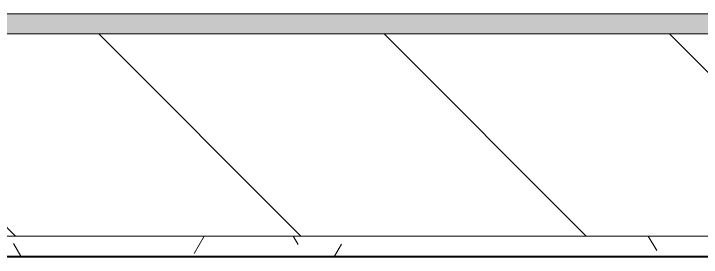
# Model space of a CAD drawing. Header units: millimetres. Extents: x -1178 to 415037, y -3506 to 42334.
# Drawn here: x 81351 to 82032, y 13379 to 13620 of the extents above; entities that cross this region are included whole.
import ezdxf

# ---------------------------------------------------------------- set-up
doc = ezdxf.new("R2010")
doc.units = ezdxf.units.MM
for name, color, linetype, lineweight in [('A-FLOR', 7, 'Continuous', 9), ('A-WALL', 7, 'Continuous', 5), ('I-WALL', 7, 'Continuous', 5)]:
    doc.layers.add(name, color=color, linetype=linetype, lineweight=lineweight)
doc.layers.add('A-WALL-1', color=9, linetype='Continuous', lineweight=5, true_color=0x808080)
doc.layers.add('A-WALL-FNSH-1', color=9, linetype='Continuous', lineweight=5, true_color=0x808080)
pattern_1 = [(0, (0, 0), (243.84, 60.96), [20.117, -162.763, 20.117, -162.763, -975.36]), (0, (0, 0), (243.84, 60.96), [-365.76, 20.117, -345.643, 20.117, -162.763, -426.72]), (0, (0, 0), (243.84, 60.96), [-914.4, 20.117, -101.803, 20.117, -284.683]), (120, (91.44, 30.48), (-174.71291, 180.691634), [20.117, -162.763, 20.117, -162.763, -975.36]), (120, (91.44, 30.48), (-174.71291, 180.691634), [-365.76, 20.117, -345.643, 20.117, -162.763, -426.72]), (120, (91.44, 30.48), (-174.71291, 180.691634), [-914.4, 20.117, -101.803, 20.117, -284.683]), (240, (121.92, 152.4), (-69.12709, -241.651634), [20.117, -162.763, 20.117, -162.763, -975.36]), (240, (121.92, 152.4), (-69.12709, -241.651634), [-365.76, 20.117, -345.643, 20.117, -162.763, -426.72]), (240, (121.92, 152.4), (-69.12709, -241.651634), [-914.4, 20.117, -101.803, 20.117, -284.683])]

msp = doc.modelspace()

# ---------------------------------------------------------------- hatches: boundary and pattern name
at = {"layer": 'I-WALL'}
h = msp.add_hatch(dxfattribs=at)
h.set_pattern_fill('FP_191', color=256, style=0, pattern_type=2)
h.set_pattern_definition(pattern_1)
h.paths.add_polyline_path([(85110, 13600), (85110, 13608), (85140, 13608), (85140, 13620), (70810, 13619.99), (70810, 13600), (85040, 13600)])
h.paths.add_polyline_path([(86250, 13600), (86270, 13600), (86270, 13620), (86090, 13620), (86090, 13608), (86120, 13608), (86120, 13600)])
h = msp.add_hatch(dxfattribs=at)
h.set_pattern_fill('FP_23', color=256, style=0, pattern_type=2)
h.set_pattern_definition([(135, (0, 0), (-141.42136, -141.42136), [])])
h.paths.add_polyline_path([(77279.81, 13400), (84700, 13400), (84700, 13600), (68650, 13600), (68650, 13400), (77221.59, 13400)])
h = msp.add_hatch(dxfattribs=at)
h.set_pattern_fill('FP_191', color=256, style=0, pattern_type=2)
h.set_pattern_definition(pattern_1)
h.paths.add_polyline_path([(81030, 13380), (82557, 13380), (82557, 13400), (77299.81, 13400), (77299.81, 13380), (80339.68, 13380)])

# ---------------------------------------------------------------- linework, layer by layer
at = {"layer": 'A-FLOR'}
msp.add_line((77299.81, 13380), (82557, 13380), dxfattribs=at)
at = {"layer": 'A-WALL'}
msp.add_line((85140, 13620), (70830, 13620), dxfattribs=at)
at = {"layer": 'A-WALL-1'}
for p, q in [((66560, 13600), (85110, 13600)), ((73620, 13400), (85110, 13400)), ((82557, 13400), (77279.81, 13400))]:
    msp.add_line(p, q, dxfattribs=at)
at = {"layer": 'A-WALL-FNSH-1'}
msp.add_line((77300.81, 13379), (82557, 13379), dxfattribs=at)

doc.saveas('drawing.dxf')
